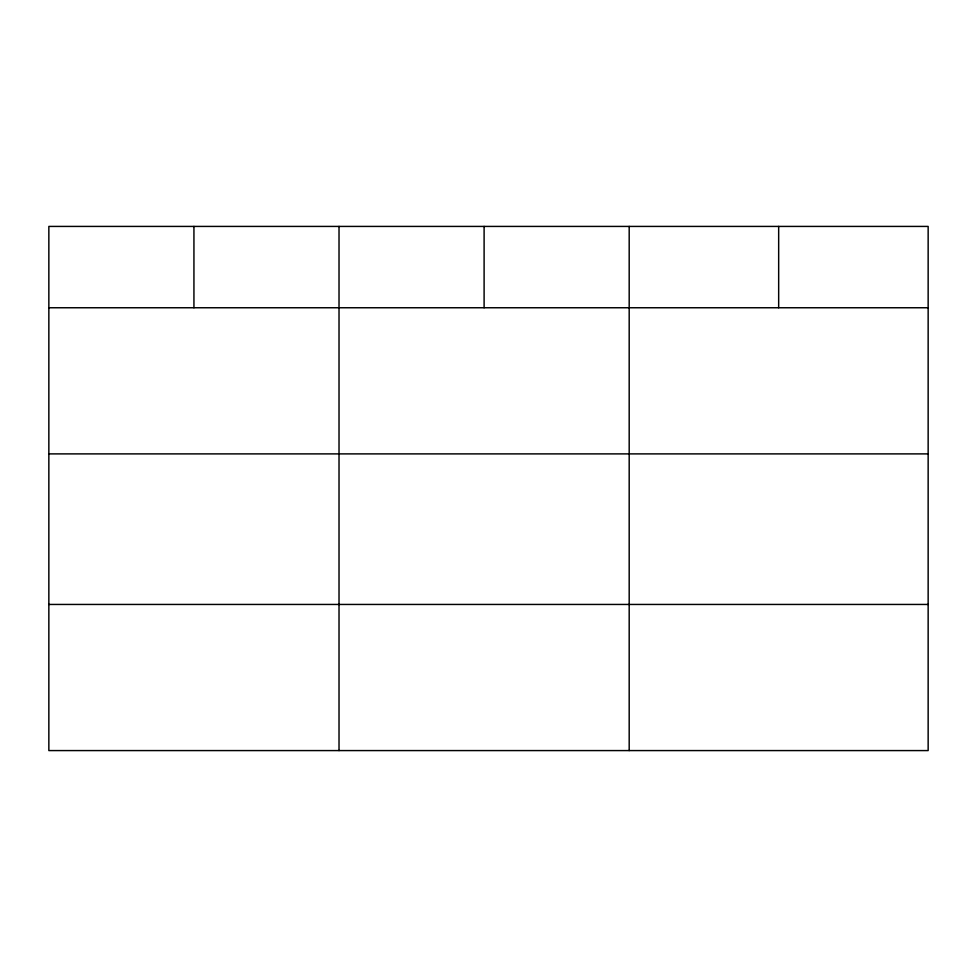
<?xml version="1.0" encoding="UTF-8"?>
<svg xmlns="http://www.w3.org/2000/svg" width="977" height="977" viewBox="0 0 977 977"><rect width="100%" height="100%" fill="white"/><g stroke="black" fill="none" stroke-linecap="round" stroke-linejoin="round"><path stroke-width="1.47" d="M928.15 453.89L928.15 226.42L48.85 226.42L48.85 750.58L928.15 750.58L928.15 453.89L48.85 453.89M48.85 307.755L928.15 307.755M48.85 604.445L928.15 604.445M778.669 226.42L778.669 307.755M629.188 226.42L629.188 750.58M484.103 226.42L484.103 307.755M339.019 226.42L339.019 750.58M193.935 226.42L193.935 307.755"/></g></svg>
